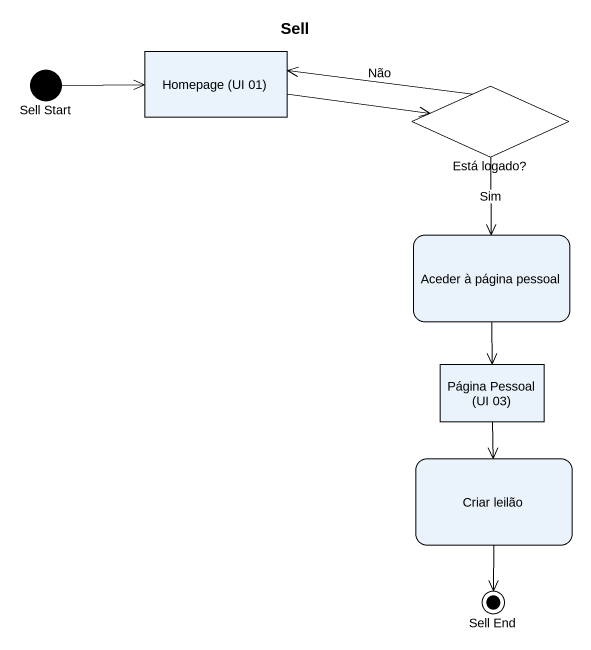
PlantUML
@startuml
title Sell
hide empty description
state "Homepage (UI 01)" as Homepage_UI_01 <<object>>
state "Sell Start" as Sell_Start <<start>>
state "Está logado?" as Está_logado <<choice>>
state "Aceder à página pessoal" as Aceder_à_página_pessoal
state "Página Pessoal (UI 03)" as Página_Pessoal_UI_03 <<object>>
state "Criar leilão" as Criar_leilão
state "Sell End" as Sell_End <<end>>
Homepage_UI_01 -right-> Está_logado
Sell_Start -right-> Homepage_UI_01
Está_logado -left-> Homepage_UI_01 : Não
Está_logado --> Aceder_à_página_pessoal : Sim
Aceder_à_página_pessoal --> Página_Pessoal_UI_03
Página_Pessoal_UI_03 --> Criar_leilão
Criar_leilão --> Sell_End
@enduml
